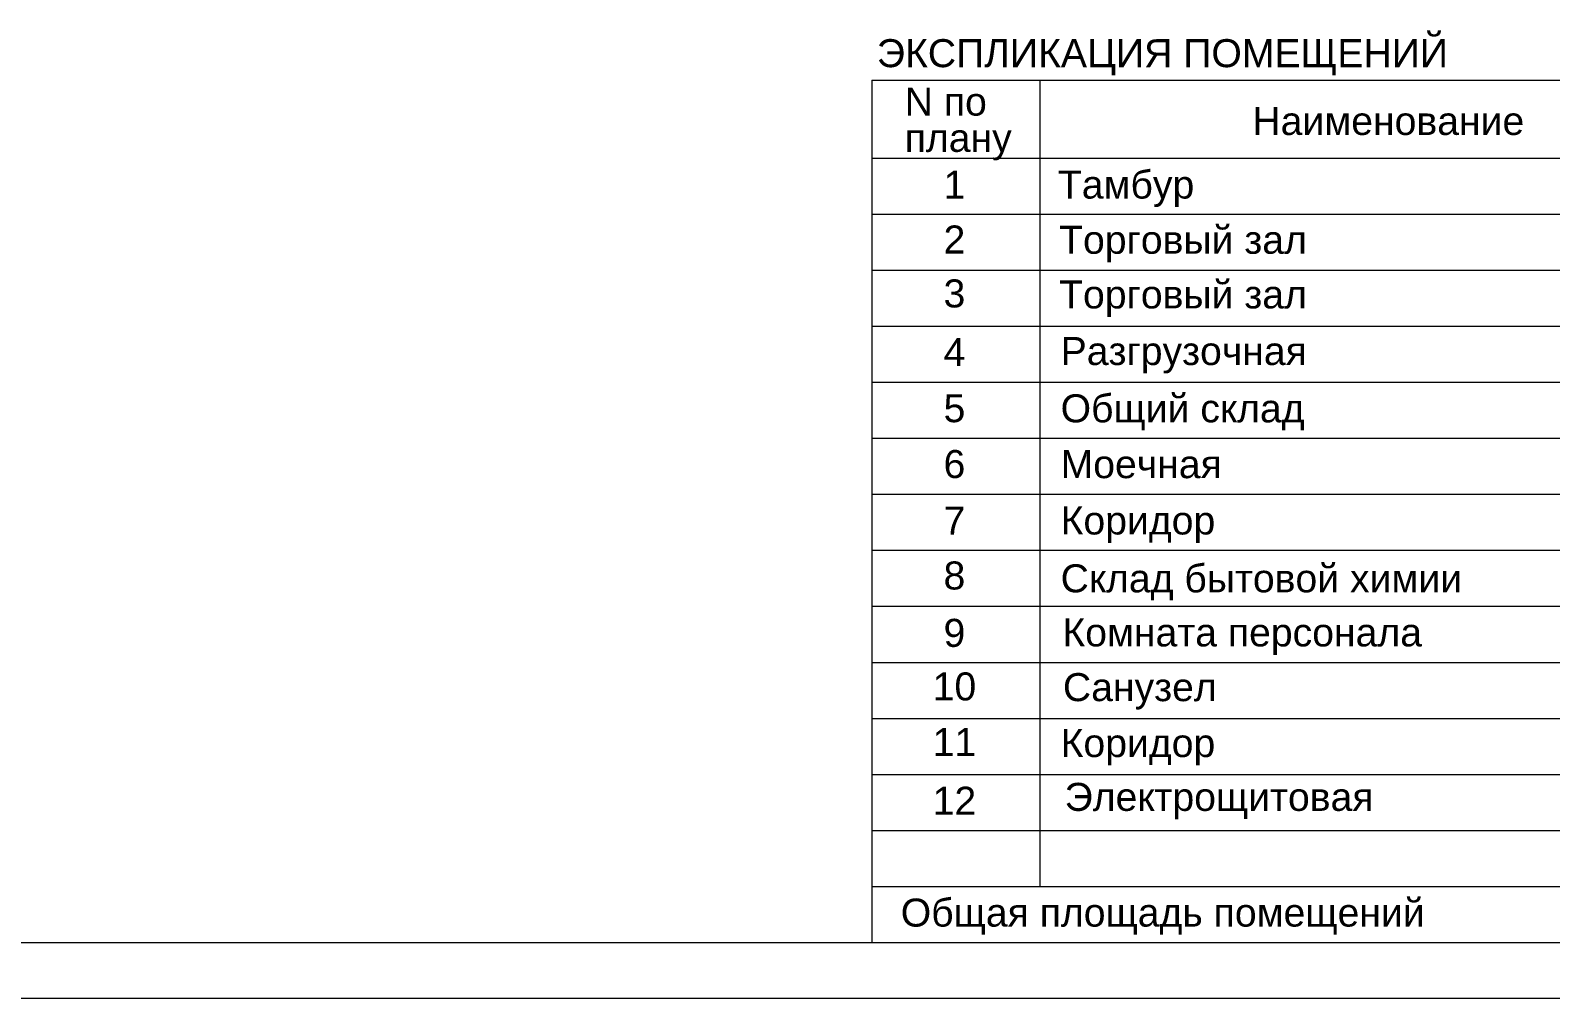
# Model space of a CAD drawing. Header units: metres. Extents: x 0 to 61.5, y -2.9 to 31.9.
# Drawn here: x 22.31 to 35.87, y 0 to 8.64 of the extents above; entities that cross this region are included whole.
import ezdxf
from ezdxf.enums import TextEntityAlignment as Align

# ---------------------------------------------------------------- set-up
doc = ezdxf.new("R2010")
doc.units = ezdxf.units.M
doc.header["$MEASUREMENT"] = 0
doc.layers.add('Level 50', color=7, linetype='Continuous', lineweight=0)
doc.styles.add('Style-Arial', font='arial.ttf')

msp = doc.modelspace()

# ---------------------------------------------------------------- linework, layer by layer
at = {"color": 7, "linetype": 'Continuous', "lineweight": 13}
for p, q in [((29.81604121, 8.19363868), (42.4999691, 8.19363868)), ((29.81604121, 8.19363868), (29.81604121, 0.49999116)), ((31.31604121, 8.19363868), (31.31604121, 0.99999116)), ((29.81604121, 7.49999116), (42.4999691, 7.49999116)), ((29.81604121, 0.99999116), (42.4999691, 0.99999116)), ((29.81604121, 0.49999116), (42.4999691, 0.49999116))]:
    msp.add_line(p, q, dxfattribs=at)
at = {"color": 7, "linetype": 'Continuous', "lineweight": 0}
for p, q in [((29.81604121, 6.99999116), (42.4999691, 6.99999116)), ((29.81604121, 6.49999116), (42.4999691, 6.49999116)), ((29.81604121, 5.99999116), (42.4999691, 5.99999116)), ((29.81604121, 5.49999116), (42.4999691, 5.49999116)), ((29.81604121, 4.99999116), (42.4999691, 4.99999116)), ((29.81604121, 4.49999116), (42.4999691, 4.49999116)), ((29.81604121, 3.99999116), (42.4999691, 3.99999116)), ((29.81604121, 3.49999116), (42.4999691, 3.49999116)), ((29.81604121, 2.99999116), (42.4999691, 2.99999116)), ((29.81604121, 2.49999116), (42.4999691, 2.49999116)), ((29.81604121, 1.99999116), (42.4999691, 1.99999116)), ((29.81604121, 1.49999116), (42.4999691, 1.49999116)), ((29.81604121, 0.99999116), (42.4999691, 0.99999116)), ((29.81604121, 0.99999116), (42.4999691, 0.99999116))]:
    msp.add_line(p, q, dxfattribs=at)
at = {"layer": 'Level 50', "color": 7, "linetype": 'Continuous', "lineweight": 13}
msp.add_line((1.56103504, 0.49999116), (60.9999691, 0.49999116), dxfattribs=at)
at = {"layer": 'Level 50', "color": 7, "linetype": 'Continuous', "lineweight": 0}
msp.add_line((61.4999691, -0.00000884), (-0.0000309, -0.00000884), dxfattribs=at)

# ---------------------------------------------------------------- texts
at = {"color": 7, "lineweight": 13, "style": 'Style-Arial'}
msp.add_text('ЭКСПЛИКАЦИЯ ПОМЕЩЕНИЙ ', height=0.25, dxfattribs=at).set_placement((32.45674674, 8.43545165), align=Align.MIDDLE_CENTER)
at = {"color": 7, "linetype": 'Continuous', "lineweight": 0, "style": 'Style-Arial'}
for s, p in [('1', (30.553439, 7.38689874)), ('2', (30.553439, 6.89788905)), ('3', (30.553439, 6.41675891)), ('4', (30.553439, 5.89312696)), ('5', (30.553439, 5.39289488)), ('6', (30.553439, 4.89471626)), ('7', (30.553439, 4.3881487)), ('8', (30.553439, 3.90014186)), ('9', (30.553439, 3.38822576)), ('10', (30.553439, 2.91051235)), ('11', (30.553439, 2.41394977)), ('12', (30.553439, 1.89039518))]:
    msp.add_text(s, height=0.25, dxfattribs=at).set_placement(p, align=Align.TOP_CENTER)
for s, p in [('Тамбур', (31.47583554, 7.38818016)), ('Торговый зал', (31.48688029, 6.89564457)), ('Торговый зал', (31.48688029, 6.40796136)), ('Разгрузочная', (31.50049629, 5.90289884)), ('Общий склад', (31.50049629, 5.39150881)), ('Моечная', (31.50049629, 4.89366552)), ('Коридор', (31.50049629, 4.39108088)), ('Склад бытовой химии', (31.50049629, 3.87471248)), ('Санузел', (31.52068471, 2.90409417)), ('Коридор', (31.50049629, 2.40540693))]:
    msp.add_text(s, height=0.25, dxfattribs=at).set_placement(p, align=Align.TOP_LEFT)
at = {"color": 7, "lineweight": 13, "style": 'Style-Arial'}
for s, p in [('Комната персонала', (31.51613635, 3.3923962)), ('Электрощитовая', (31.53568468, 1.92477053))]:
    msp.add_text(s, height=0.25, dxfattribs=at).set_placement(p, align=Align.TOP_LEFT)
at = {"color": 7, "linetype": 'Continuous', "lineweight": 13, "style": 'Style-Arial'}
msp.add_text('Общая площадь помещений', height=0.25, dxfattribs=at).set_placement((30.0746698, 0.89255398), align=Align.TOP_LEFT)
at = {"color": 7, "linetype": 'Continuous', "lineweight": 13, "char_height": 0.25, "attachment_point": 4, "style": 'Style-Arial'}
for s, insert, line_spacing_factor in [('N по \\Pплану', (30.10999687, 7.80387345), 0.776524), ('Наименование', (33.21063424, 7.82867533), 0.6)]:
    msp.add_mtext(s, dxfattribs=dict(at, insert=insert, line_spacing_factor=line_spacing_factor))

doc.saveas('drawing.dxf')
